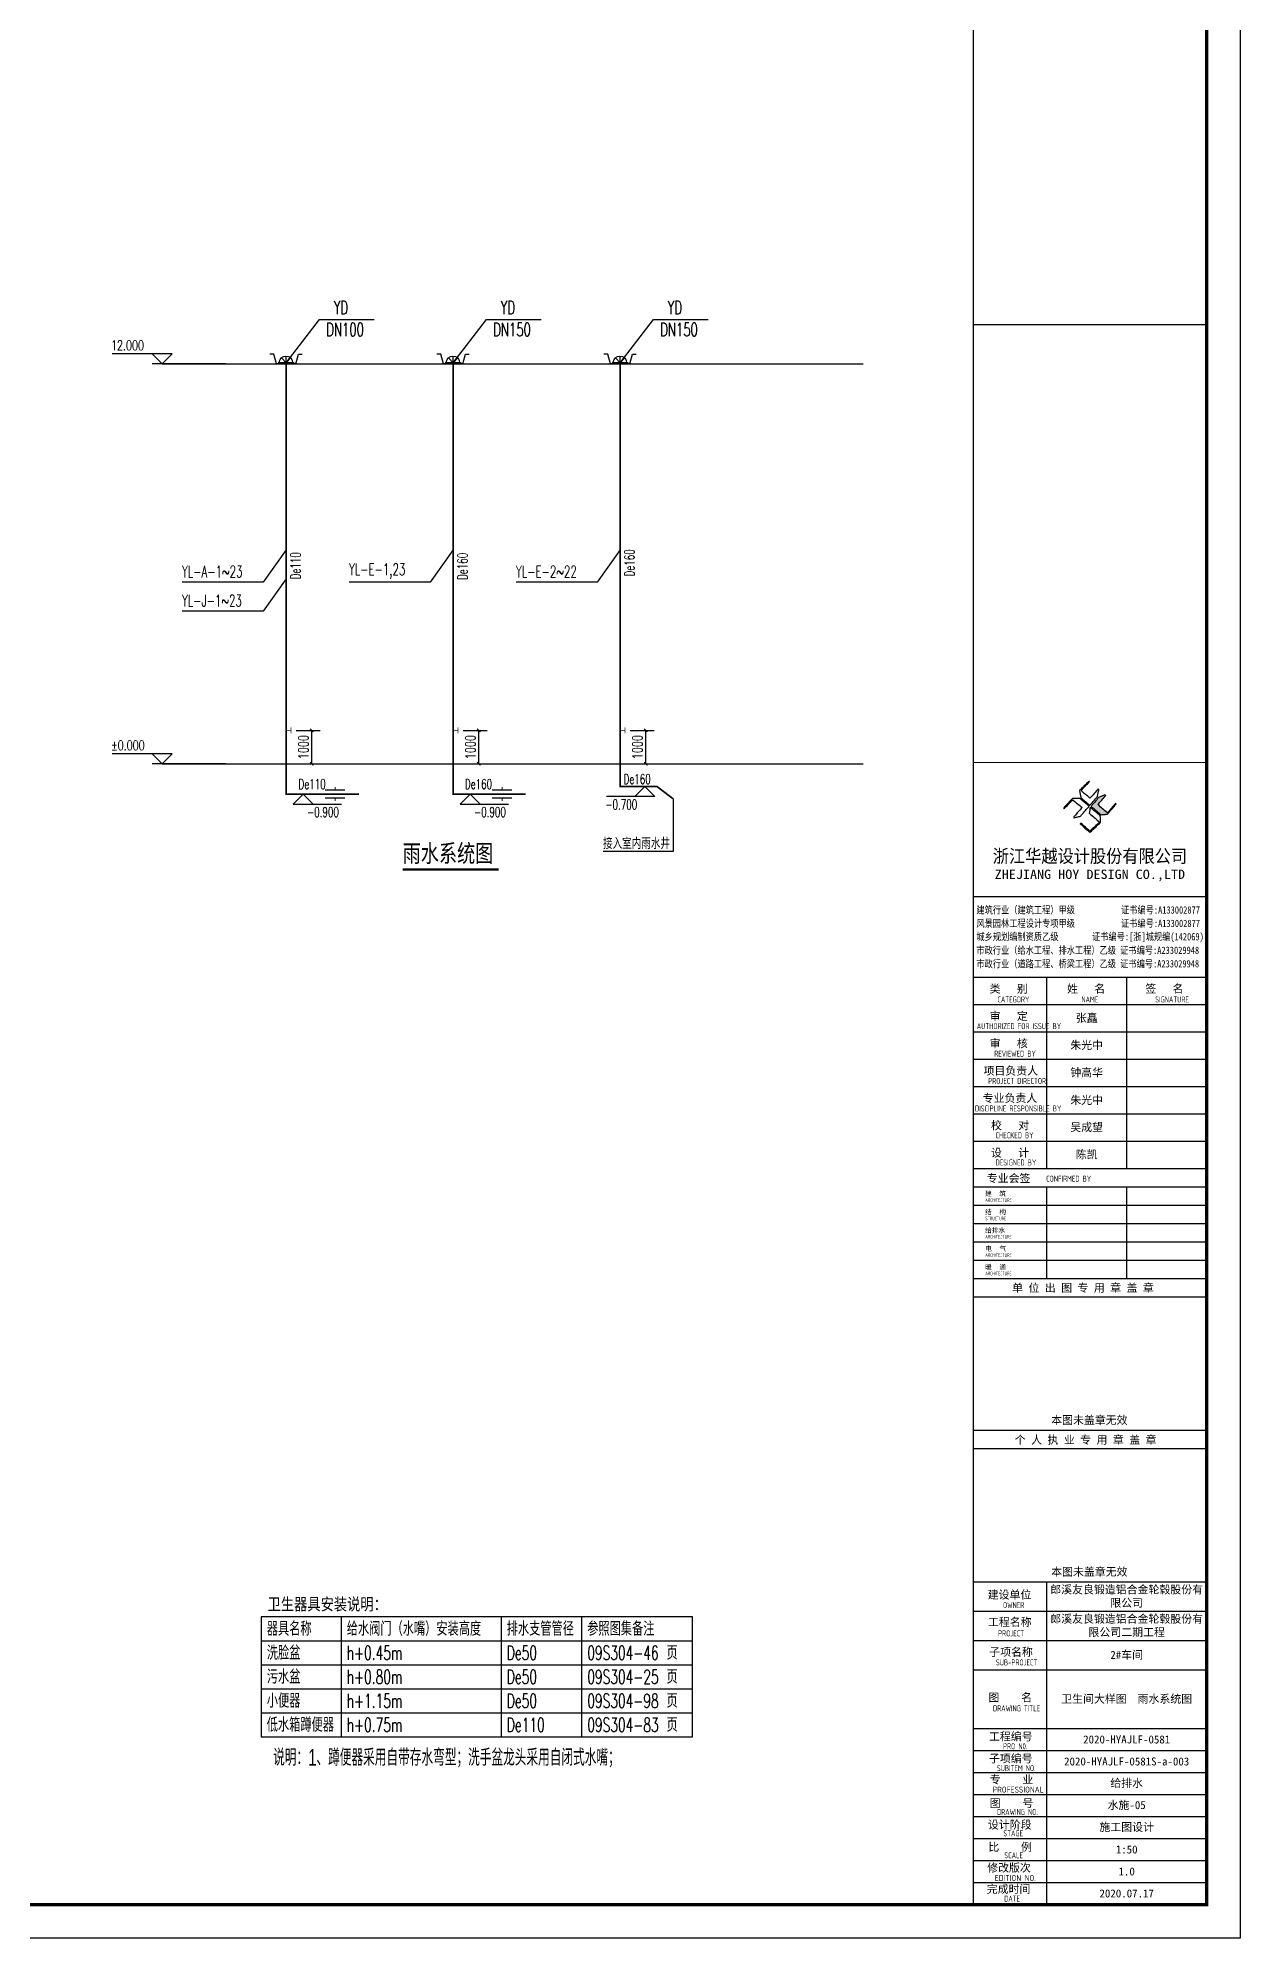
# Model space of a CAD drawing. Extents: x 13158459 to 15902229, y -1299598 to 28366.
# Drawn here: x 14090577 to 14108608, y -606343 to -577845 of the extents above; entities that cross this region are included whole.
import ezdxf
from ezdxf.enums import TextEntityAlignment as Align

# ---------------------------------------------------------------- set-up
doc = ezdxf.new("R2010")
doc.units = 0
doc.header["$LTSCALE"] = 1000
doc.header["$MEASUREMENT"] = 0
for name, color, linetype in [('DIM_SYMB', 3, 'Continuous'), ('DIM_雨水', 3, 'Continuous'), ('EQUIP_污水', 7, 'Continuous'), ('EQUIP_雨水斗', 7, 'Continuous'), ('PIPE-雨水', 4, 'Continuous'), ('PUB_DIM', 3, 'Continuous'), ('PUB_TEXT', 7, 'Continuous'), ('PUB_TITLE', 4, 'Continuous'), ('TEXT_雨水', 7, 'Continuous'), ('TK', 4, 'Continuous'), ('TWT_DIM', 3, 'Continuous'), ('TWT_LEAD', 3, 'Continuous'), ('TWT_TAB', 7, 'Continuous'), ('TWT_TEXT', 7, 'Continuous'), ('VALVE_雨水', 7, 'Continuous')]:
    doc.layers.add(name, color=color, linetype=linetype)
doc.styles.add('-宋体', font='', dxfattribs={"width": 0.8})
doc.styles.add('_TCH_DIM', font='SIMPLEX', dxfattribs={"bigfont": 'GBCBIG'})
doc.styles.add('_TCH_DIM_T3', font='SIMPLEX', dxfattribs={"width": 0.705882, "bigfont": 'GBCBIG'})
doc.styles.add('_TWT_DIM_ELE', font='SIMPLEX', dxfattribs={"width": 0.8, "height": 3, "bigfont": 'HZTXT'})
doc.styles.add('_TWT_PIPEDN', font='SIMPLEX', dxfattribs={"width": 0.8, "height": 3, "bigfont": 'HZTXT'})
doc.styles.add('_TWT_SERIAL', font='COMPLEX', dxfattribs={"width": 0.8, "height": 3, "bigfont": 'HZTXT'})
doc.styles.add('HT', font='simhei.ttf', dxfattribs={"width": 0.8})
doc.styles.get("Standard").update_dxf_attribs({"font": 'gbenor.shx', "bigfont": 'gbcbig.shx'})
doc.styles.add('TK-LG-B', font='', dxfattribs={"width": 0.75})
doc.styles.add('TSSD_REIN', font='tssdeng.shx', dxfattribs={"width": 0.7, "bigfont": 'tssdchn.shx'})
doc.styles.add('中西文等高字体', font='HZTXT_E.shx', dxfattribs={"width": 0.7, "bigfont": 'HZTXT.shx'})
doc.styles.add('图签宋体', font='', dxfattribs={"height": 300})
doc.styles.add('图签黑体', font='simhei.ttf', dxfattribs={"height": 550})
doc.styles.get('-宋体').set_extended_font_data('SimSun')
doc.styles.get('TK-LG-B').set_extended_font_data('SimSun')
doc.styles.get('图签宋体').set_extended_font_data('NSimSun')
doc.dimstyles.new('_TWT_ARCH&&50', dxfattribs={"dimtxt": 148.75, "dimasz": 50, "dimexe": 125, "dimexo": 150, "dimgap": 50, "dimtad": 1, "dimdec": 0, "dimzin": 0, "dimdsep": 46, "dimtxsty": '_TCH_DIM_T3', "dimblk": 'ARCHTICK', "dimcen": 0.09, "dimclrt": 7, "dimazin": 2, "dimtfac": 1, "dimtdec": 0, "dimtix": 1, "dimtmove": 2, "dimatfit": 3, "dimfxl": 0, "dimtolj": 1, "dimtzin": 0, "dimarcsym": 0})

# ---------------------------------------------------------------- blocks, each defined once
blk = doc.blocks.new('2012_0718_145648')
at = {"linetype": 'ByBlock'}
for p, q in [((-368, 285), (-487, 285)), ((-288, 0), (-368, 285)), ((-288, 0), (288, 0)), ((-240, 32), (240, 32)), ((0, 32), (-141, 174)), ((0, 32), (0, 232)), ((0, 32), (141, 174)), ((288, 0), (368, 285)), ((368, 285), (487, 285))]:
    blk.add_line(p, q, dxfattribs=at)
blk.add_arc((3, 32), 200, 0, 180, dxfattribs=at)
blk = doc.blocks.new('$ATTACHMENT$00000073')
at = {"const_width": 20}
for points in [[(0, 0), (150, 0)], [(150, 90), (150, -90)]]:
    blk.add_lwpolyline(points, dxfattribs=at)
blk = doc.blocks.new('A$C053D6479')
at = {"layer": 'PUB_TITLE'}
h = blk.add_hatch(color=256, dxfattribs=at)
h.dxf.hatch_style = 1
edge = h.paths.add_edge_path()
edge.add_spline(control_points=[(1026, 827), (1105, 920), (1188, 1008), (1266, 1102)], knot_values=[13, 13, 13, 13, 14, 14, 14, 14], degree=3, periodic=0)
edge.add_spline(control_points=[(1266, 1102), (1258, 1111), (1249, 1119), (1239, 1116)], knot_values=[12, 12, 12, 12, 13, 13, 13, 13], degree=3, periodic=0)
edge.add_spline(control_points=[(1239, 1116), (1210, 1107), (1179, 1092), (1144, 1077)], knot_values=[11, 11, 11, 11, 12, 12, 12, 12], degree=3, periodic=0)
edge.add_spline(control_points=[(1144, 1077), (1109, 1063), (1069, 1053), (1047, 1038)], knot_values=[10, 10, 10, 10, 11, 11, 11, 11], degree=3, periodic=0)
edge.add_spline(control_points=[(1047, 1038), (1028, 1026), (1007, 992), (991, 972)], knot_values=[9, 9, 9, 9, 10, 10, 10, 10], degree=3, periodic=0)
edge.add_spline(control_points=[(991, 972), (942, 913), (899, 868), (849, 810)], knot_values=[8, 8, 8, 8, 9, 9, 9, 9], degree=3, periodic=0)
edge.add_spline(control_points=[(849, 810), (842, 801), (822, 776), (822, 775)], knot_values=[7, 7, 7, 7, 8, 8, 8, 8], degree=3, periodic=0)
edge.add_spline(control_points=[(822, 775), (823, 771), (848, 752), (859, 744)], knot_values=[6, 6, 6, 6, 7, 7, 7, 7], degree=3, periodic=0)
edge.add_spline(control_points=[(859, 744), (949, 670), (1035, 592), (1122, 521)], knot_values=[5, 5, 5, 5, 6, 6, 6, 6], degree=3, periodic=0)
edge.add_spline(control_points=[(1122, 521), (1153, 527), (1185, 530), (1217, 533)], knot_values=[4, 4, 4, 4, 5, 5, 5, 5], degree=3, periodic=0)
edge.add_spline(control_points=[(1217, 533), (1246, 535), (1293, 532), (1316, 542)], knot_values=[3, 3, 3, 3, 4, 4, 4, 4], degree=3, periodic=0)
edge.add_spline(control_points=[(1316, 542), (1327, 547), (1338, 565), (1349, 579)], knot_values=[2, 2, 2, 2, 3, 3, 3, 3], degree=3, periodic=0)
edge.add_spline(control_points=[(1349, 579), (1423, 670), (1507, 759), (1572, 848)], knot_values=[1, 1, 1, 1, 2, 2, 2, 2], degree=3, periodic=0)
edge.add_spline(control_points=[(1572, 848), (1564, 852), (1561, 861), (1551, 862)], knot_values=[0, 0, 0, 0, 1, 1, 1, 1], degree=3, periodic=0)
edge.add_spline(control_points=[(1551, 862), (1469, 769), (1393, 671), (1310, 579)], knot_values=[15, 15, 15, 15, 16, 16, 16, 16], degree=3, periodic=0)
edge.add_spline(control_points=[(1310, 579), (1216, 662), (1118, 742), (1026, 827)], knot_values=[14, 14, 14, 14, 15, 15, 15, 15], degree=3, periodic=0)
at = {"layer": 'TK'}
for points, knots in [([(1031, 1298), (1066, 1286), (1054, 1262), (1045, 1224), (1036, 1188), (1031, 1158), (1024, 1121), (1020, 1104), (1017, 1085), (1012, 1071), (1004, 1052), (976, 1026), (956, 1003), (906, 946), (866, 899), (814, 839), (806, 829), (789, 806), (787, 806), (777, 804), (728, 856), (719, 864), (651, 922), (580, 978), (514, 1036), (509, 1106), (488, 1176), (479, 1247), (570, 1343), (663, 1436), (758, 1526), (764, 1523), (768, 1518), (774, 1515), (693, 1422), (599, 1343), (520, 1249), (607, 1171), (698, 1096), (789, 1021), (874, 1109), (950, 1206), (1031, 1298)], [0, 0, 0, 0, 1, 1, 1, 2, 2, 2, 3, 3, 3, 4, 4, 4, 5, 5, 5, 6, 6, 6, 7, 7, 7, 8, 8, 8, 9, 9, 9, 10, 10, 10, 11, 11, 11, 12, 12, 12, 13, 13, 13, 14, 14, 14, 14]), ([(555, 949), (624, 891), (699, 833), (760, 773), (689, 691), (614, 604), (539, 517), (529, 505), (516, 487), (506, 482), (492, 475), (469, 472), (452, 467), (416, 456), (383, 448), (342, 438), (323, 433), (297, 422), (293, 440), (291, 452), (313, 470), (322, 480), (400, 566), (477, 652), (553, 736), (460, 815), (366, 894), (270, 970), (183, 883), (101, 791), (16, 703), (-18, 714), (9, 735), (28, 755), (103, 838), (192, 930), (266, 1005), (319, 1009), (387, 1005), (442, 1007), (456, 1008), (472, 1011), (485, 1007), (507, 1000), (534, 967), (555, 949)], [0, 0, 0, 0, 1, 1, 1, 2, 2, 2, 3, 3, 3, 4, 4, 4, 5, 5, 5, 6, 6, 6, 7, 7, 7, 8, 8, 8, 9, 9, 9, 10, 10, 10, 11, 11, 11, 12, 12, 12, 13, 13, 13, 14, 14, 14, 15, 15, 15, 15]), ([(1097, 490), (1100, 425), (1106, 361), (1107, 294), (1018, 207), (925, 121), (830, 33), (818, 21), (800, 0), (787, 0), (768, -1), (725, 49), (712, 60), (662, 103), (616, 143), (568, 186), (545, 207), (518, 224), (499, 250), (501, 259), (511, 261), (516, 267), (609, 192), (696, 111), (785, 33), (883, 118), (977, 208), (1070, 298), (992, 373), (892, 456), (803, 534), (791, 544), (768, 561), (766, 569), (761, 588), (776, 634), (780, 655), (785, 690), (788, 721), (795, 746), (897, 661), (998, 576), (1097, 490)], [0, 0, 0, 0, 1, 1, 1, 2, 2, 2, 3, 3, 3, 4, 4, 4, 5, 5, 5, 6, 6, 6, 7, 7, 7, 8, 8, 8, 9, 9, 9, 10, 10, 10, 11, 11, 11, 12, 12, 12, 13, 13, 13, 14, 14, 14, 14]), ([(1551, 862), (1561, 861), (1564, 852), (1572, 848), (1507, 759), (1423, 670), (1349, 579), (1338, 565), (1327, 547), (1316, 542), (1293, 532), (1246, 535), (1217, 533), (1185, 530), (1153, 527), (1122, 521), (1035, 592), (949, 670), (859, 744), (848, 752), (823, 771), (822, 775), (822, 776), (842, 801), (849, 810), (899, 868), (942, 913), (991, 972), (1007, 992), (1028, 1026), (1047, 1038), (1069, 1053), (1109, 1063), (1144, 1077), (1179, 1092), (1210, 1107), (1239, 1116), (1249, 1119), (1258, 1111), (1266, 1102), (1188, 1008), (1105, 920), (1026, 827), (1118, 742), (1216, 662), (1310, 579), (1393, 671), (1469, 769), (1551, 862)], [0, 0, 0, 0, 1, 1, 1, 2, 2, 2, 3, 3, 3, 4, 4, 4, 5, 5, 5, 6, 6, 6, 7, 7, 7, 8, 8, 8, 9, 9, 9, 10, 10, 10, 11, 11, 11, 12, 12, 12, 13, 13, 13, 14, 14, 14, 15, 15, 15, 16, 16, 16, 16])]:
    blk.add_open_spline(points, degree=3, knots=knots, dxfattribs=at)
blk = doc.blocks.new('GeYuanFrame_06504130', base_point=(20.09, 4.53))
at = {"layer": 'PUB_TITLE'}
for points in [[(803.09, 235.33), (803.09, 292.73)], [(827.09, 235.33), (827.09, 292.73)], [(803.09, 202.33), (803.09, 229.83)], [(827.09, 202.33), (827.09, 229.83)], [(803.09, 14.53), (803.09, 111.33)]]:
    blk.add_lwpolyline(points, dxfattribs=at)
at = {"layer": 'TK'}
for p, q in [((781.09, 316.93), (851.09, 316.93)), ((781.09, 284.53), (851.09, 284.53)), ((781.09, 276.33), (851.09, 276.33)), ((781.09, 268.13), (851.09, 268.13)), ((781.09, 259.93), (851.09, 259.93)), ((781.09, 251.73), (851.09, 251.73)), ((781.09, 243.53), (851.09, 243.53)), ((781.09, 235.33), (851.09, 235.33)), ((781.09, 235.33), (851.09, 235.33)), ((781.09, 102.53), (851.09, 102.53)), ((781.09, 93.73), (851.09, 93.73)), ((781.09, 84.93), (803.09, 84.93)), ((781.09, 84.93), (851.09, 84.93)), ((781.09, 67.37), (851.09, 67.37)), ((781.09, 67.33), (851.09, 67.33)), ((781.09, 60.77), (851.09, 60.77)), ((781.09, 54.17), (851.09, 54.17)), ((781.09, 47.57), (851.09, 47.57)), ((781.09, 40.97), (851.09, 40.97)), ((781.09, 34.37), (851.09, 34.37)), ((781.09, 27.77), (851.09, 27.77)), ((781.09, 21.17), (851.09, 21.17)), ((781.09, 14.53), (851.09, 14.53))]:
    blk.add_line(p, q, dxfattribs=at)
blk.add_lwpolyline([(20.09, 4.53), (20.09, 598.53), (861.09, 598.53), (861.09, 4.53)], close=True, dxfattribs=at)
at = {"layer": 'TK', "const_width": 1}
blk.add_lwpolyline([(45.09, 588.53), (851.09, 588.53), (851.09, 14.53), (45.09, 14.53)], close=True, dxfattribs=at)
at = {"layer": 'TK'}
for points, const_width in [([(781.09, 588.53), (781.09, 14.53)], 0.4), ([(781.09, 488.5), (851.09, 488.5)], 0.35), ([(781.09, 357.14), (851.09, 357.14)], 0.35), ([(781.09, 292.73), (851.09, 292.73)], 0.35), ([(781.09, 292.73), (851.09, 292.73)], 0.35), ([(781.09, 235.33), (851.09, 235.33)], 0.35), ([(781.09, 202.33), (851.09, 202.33)], 0.35), ([(781.09, 156.83), (851.09, 156.83)], 0.35), ([(781.09, 111.33), (851.09, 111.33)], 0.35), ([(781.09, 67.37), (851.09, 67.37)], 0.35)]:
    blk.add_lwpolyline(points, dxfattribs=dict(at, const_width=const_width))
for points in [[(781.09, 292.73), (851.09, 292.73)], [(781.09, 235.33), (851.09, 235.33)], [(781.09, 229.83), (851.09, 229.83)], [(781.09, 224.33), (851.09, 224.33)], [(781.09, 218.83), (851.09, 218.83)], [(781.09, 213.33), (851.09, 213.33)], [(781.09, 207.83), (851.09, 207.83)], [(781.09, 202.33), (851.09, 202.33)], [(781.09, 196.83), (851.09, 196.83)], [(781.09, 151.33), (851.09, 151.33)]]:
    blk.add_lwpolyline(points, dxfattribs=at)
at = {"layer": 'PUB_TITLE', "xscale": 0.01000000000021828, "yscale": 0.01000000000021828, "zscale": 0.01}
blk.add_blockref('A$C053D6479', (808.19, 336.27), dxfattribs=at)
at = {"layer": 'TK'}
for s, height, style, width, p in [('浙江华越设计股份有限公司', 3.96, 'HT', 0.9, (816.07, 329.16)), ('ZHEJIANG HOY DESIGN CO.,LTD', 2.8, '图签黑体', 1.11, (816.06, 323.29))]:
    blk.add_text(s, height=height, dxfattribs=dict(at, style=style, width=width)).set_placement(p, align=Align.MIDDLE)
for s, height, style, width, p in [('建筑行业（建筑工程）甲级           证书编号:A133002877', 2.2, '-宋体', 0.8, (782, 311.83)), ('风景园林工程设计专项甲级           证书编号:A133002877', 2.2, '-宋体', 0.8, (782, 307.81)), ('城乡规划编制资质乙级        证书编号:[浙]城规编(142069)', 2.2, '-宋体', 0.8, (782, 303.82)), ('市政行业（给水工程、排水工程）乙级 证书编号:A233029948', 2.2, '-宋体', 0.8, (782, 299.74)), ('市政行业（道路工程、桥梁工程）乙级 证书编号:A233029948', 2.2, '-宋体', 0.8, (782, 295.69)), ('CATEGORY', 1.8, 'TSSD_REIN', 0.7, (788.32, 285.17)), ('NAME', 1.8, 'TSSD_REIN', 0.7, (813.51, 285.17)), ('SIGNATURE', 1.8, 'TSSD_REIN', 0.7, (835.66, 285.17)), ('AUTHORIZED FOR ISSUE BY', 1.8, 'TSSD_REIN', 0.7, (782.12, 277.17)), ('REVIEWED BY', 1.8, 'TSSD_REIN', 0.7, (787.36, 268.91)), ('PROJECT DIRECTOR', 1.8, 'TSSD_REIN', 0.7, (785.55, 260.74)), ('DISCIPLINE RESPONSIBLE BY', 1.8, 'TSSD_REIN', 0.7, (781.57, 252.48)), ('CHECKED BY', 1.8, 'TSSD_REIN', 0.7, (787.75, 244.44)), ('DESIGNED BY', 1.8, 'TSSD_REIN', 0.7, (787.76, 236.27)), ('CONFIRMED BY', 1.8, 'TSSD_REIN', 0.7, (802.94, 231.42)), ('ARCHITECTURE', 1.08, 'TSSD_REIN', 0.7, (784.65, 225.34)), ('STRUCTURE', 1.08, 'TSSD_REIN', 0.7, (784.65, 219.84)), ('ARCHITECTURE', 1.08, 'TSSD_REIN', 0.7, (784.65, 214.34)), ('ARCHITECTURE', 1.08, 'TSSD_REIN', 0.7, (784.65, 208.84)), ('ARCHITECTURE', 1.08, 'TSSD_REIN', 0.7, (784.65, 203.34)), ('OWNER', 1.8, 'TSSD_REIN', 0.7, (789.98, 103.48)), ('PROJECT', 1.8, 'TSSD_REIN', 0.7, (788.52, 95.02)), ('SUB-PROJECT', 1.8, 'TSSD_REIN', 0.7, (787.86, 86.3)), ('DRAWING TITLE', 1.8, 'TSSD_REIN', 0.7, (786.97, 72.53)), ('PRO N0.', 1.8, 'TSSD_REIN', 0.7, (790.01, 61.15)), ('SUBITEM NO.', 1.8, 'TSSD_REIN', 0.7, (788.15, 54.58)), ('PROFESSIONAL', 1.8, 'TSSD_REIN', 0.8, (786.88, 48.15)), ('DRAWING NO.', 1.8, 'TSSD_REIN', 0.7, (788.19, 41.45)), ('STAGE', 1.8, 'TSSD_REIN', 0.7, (790.09, 35.03)), ('SCALE', 1.8, 'TSSD_REIN', 0.7, (790.38, 28.42)), ('EDITION NO.', 1.8, 'TSSD_REIN', 0.8, (787.53, 21.64)), ('DATE', 1.8, 'TSSD_REIN', 0.7, (790.33, 15.45))]:
    blk.add_text(s, height=height, dxfattribs=dict(at, style=style, width=width)).set_placement(p)
at = {"layer": 'TK', "style": '图签宋体'}
for s, height, p in [('类   别', 2.4, (785.97, 288.09)), ('姓   名', 2.4, (809.2, 288.09)), ('签   名', 2.4, (832.68, 288.09)), ('审   定', 2.4, (785.97, 279.89)), ('审   核', 2.4, (785.97, 271.69)), ('项目负责人', 2.4, (784.13, 263.49)), ('专业负责人', 2.4, (783.89, 255.29)), ('校   对', 2.4, (786.38, 247.09)), ('设   计', 2.4, (786.36, 238.89)), ('专业会签', 2.4, (785.12, 231.24)), ('建  筑', 1.44, (784.61, 227.11)), ('结  构', 1.44, (784.61, 221.61)), ('给排水', 1.44, (784.61, 216.11)), ('电  气', 1.44, (784.61, 210.61)), ('暖  通', 1.44, (784.61, 205.11)), ('单 位 出 图 专 用 章 盖 章', 2.4, (792.72, 198.35)), ('本图未盖章无效', 2.4, (804.43, 158.7)), ('个 人 执 业 专 用 章 盖 章', 2.4, (793.52, 152.77)), ('本图未盖章无效', 2.4, (804.43, 113.2)), ('建设单位', 2.4, (785.39, 106.33)), ('工程名称', 2.4, (785.47, 98.12)), ('子项名称', 2.4, (785.85, 89.14)), ('图    名', 2.4, (785.63, 75.5)), ('工程编号', 2.4, (785.77, 63.77)), ('子项编号', 2.4, (785.77, 57.19)), ('专    业', 2.4, (786.01, 50.88)), ('图    号', 2.4, (786.02, 43.77)), ('设计阶段', 2.4, (785.45, 37.32)), ('比    例', 2.4, (785.59, 30.63)), ('修改版次', 2.4, (785.24, 24.41)), ('完成时间', 2.4, (785.11, 18.02))]:
    blk.add_text(s, height=height, dxfattribs=at).set_placement(p)
at = {"layer": 'TK', "char_height": 2.4, "attachment_point": 5, "style": '图签宋体'}
for s, insert, width in [('张矗', (815.09, 280.4), 24), ('朱光中', (815.09, 272.23), 24), ('钟高华', (815.09, 264.03), 24), ('朱光中', (815.09, 255.76), 24), ('吴成望', (815.09, 247.63), 24), ('陈凯', (815.09, 239.43), 24), ('郎溪友良锻造铝合金轮毂股份有限公司', (827.09, 106.93), 48), ('郎溪友良锻造铝合金轮毂股份有限公司二期工程', (827.09, 98.13), 48), ('2#车间', (827.09, 89.33), 48), ('卫生间大样图  雨水系统图', (827.09, 76.13), 48), ('2020-HYAJLF-0581', (827.09, 64.07), 48), ('2020-HYAJLF-0581S-a-003', (827.09, 57.47), 48), ('给排水', (827.09, 50.87), 48), ('水施-05', (827.09, 44.27), 48), ('施工图设计', (827.09, 37.67), 48), ('1:50', (827.09, 31.07), 48), ('1.0', (827.09, 24.47), 48), ('2020.07.17', (827.09, 17.88), 48)]:
    blk.add_mtext(s, dxfattribs=dict(at, insert=insert, width=width))
blk = doc.blocks.new('$VALVE$00000553')
at = {"const_width": 30}
for points in [[(0, 100), (-250, 100), (-250, 100)], [(0, 100), (0, 175)], [(0, 100), (250, 100), (250, 100)], [(-250, -100), (-250, -100), (0, -100)], [(250, -100), (250, -100), (0, -100)], [(0, -175), (0, -100)]]:
    blk.add_lwpolyline(points, dxfattribs=at)
blk = doc.blocks.new('_ArchTick')
at = {"color": 0, "linetype": 'ByBlock', "const_width": 0.4}
blk.add_lwpolyline([(-0.5, -0.5), (0.5, 0.5)], dxfattribs=at)
blk = doc.blocks.new('*D476')
at = {"layer": 'Defpoints', "color": 0}
for p in [(14094298, -588231), (14094684, -588231), (14094298, -588731)]:
    blk.add_point(p, dxfattribs=at)
at = {"layer": 'TWT_DIM', "color": 0, "lineweight": -2}
for p, q in [((14094448, -588231), (14094809, -588231)), ((14094684, -588731), (14094684, -588231)), ((14094448, -588731), (14094809, -588731))]:
    blk.add_line(p, q, dxfattribs=at)
at = {"layer": 'TWT_DIM', "color": 0, "lineweight": -2, "xscale": 50, "yscale": 50, "zscale": 50}
for p, rotation in [((14094684, -588231), 90), ((14094684, -588731), 270)]:
    blk.add_blockref('_ArchTick', p, dxfattribs=dict(at, rotation=rotation))
at = {"layer": 'TWT_DIM', "color": 7, "insert": (14094559, -588481), "char_height": 148.8, "attachment_point": 5, "rotation": 90, "style": '_TCH_DIM_T3'}
blk.add_mtext('\\A1;1000', dxfattribs=at)
blk = doc.blocks.new('*D477')
at = {"layer": 'Defpoints', "color": 0}
for p in [(14096803, -588231), (14097189, -588231), (14096803, -588731)]:
    blk.add_point(p, dxfattribs=at)
at = {"layer": 'TWT_DIM', "color": 0, "lineweight": -2}
for p, q in [((14096953, -588231), (14097314, -588231)), ((14097189, -588731), (14097189, -588231)), ((14096953, -588731), (14097314, -588731))]:
    blk.add_line(p, q, dxfattribs=at)
at = {"layer": 'TWT_DIM', "color": 0, "lineweight": -2, "xscale": 50, "yscale": 50, "zscale": 50}
for p, rotation in [((14097189, -588231), 90), ((14097189, -588731), 270)]:
    blk.add_blockref('_ArchTick', p, dxfattribs=dict(at, rotation=rotation))
at = {"layer": 'TWT_DIM', "color": 7, "insert": (14097064, -588481), "char_height": 148.8, "attachment_point": 5, "rotation": 90, "style": '_TCH_DIM_T3'}
blk.add_mtext('\\A1;1000', dxfattribs=at)
blk = doc.blocks.new('*D478')
at = {"layer": 'Defpoints', "color": 0}
for p in [(14099308, -588231), (14099694, -588231), (14099308, -588731)]:
    blk.add_point(p, dxfattribs=at)
at = {"layer": 'TWT_DIM', "color": 0, "lineweight": -2}
for p, q in [((14099458, -588231), (14099819, -588231)), ((14099694, -588731), (14099694, -588231)), ((14099458, -588731), (14099819, -588731))]:
    blk.add_line(p, q, dxfattribs=at)
at = {"layer": 'TWT_DIM', "color": 0, "lineweight": -2, "xscale": 50, "yscale": 50, "zscale": 50}
for p, rotation in [((14099694, -588231), 90), ((14099694, -588731), 270)]:
    blk.add_blockref('_ArchTick', p, dxfattribs=dict(at, rotation=rotation))
at = {"layer": 'TWT_DIM', "color": 7, "insert": (14099569, -588481), "char_height": 148.8, "attachment_point": 5, "rotation": 90, "style": '_TCH_DIM_T3'}
blk.add_mtext('\\A1;1000', dxfattribs=at)

msp = doc.modelspace()

# ---------------------------------------------------------------- hatches: boundary and pattern name
at = {"layer": 'PIPE-雨水', "linetype": 'Continuous'}
for points in [[(14099861.7, -589071.2), (14099869.3, -589061.3), (14099865.9, -589058.7)], [(14099861.7, -589071.2), (14099861.7, -589058.7), (14099865.9, -589058.7)], [(14094298.3, -589184.3), (14094298.3, -589196.8), (14094285.8, -589196.8)], [(14094298.3, -589184.3), (14094285.8, -589184.3), (14094285.8, -589196.8)], [(14096803.3, -589184.3), (14096803.3, -589196.8), (14096790.8, -589196.8)], [(14096803.3, -589184.3), (14096790.8, -589184.3), (14096790.8, -589196.8)], [(14099308.4, -589071.2), (14099295.9, -589071.2), (14099295.9, -589083.7)], [(14099308.4, -589071.2), (14099308.4, -589083.7), (14099295.9, -589083.7)]]:
    msp.add_hatch(color=256, dxfattribs=at).paths.add_polyline_path(points)

# ---------------------------------------------------------------- linework, layer by layer
at = {"color": 8}
for p, q in [((14092438.1, -582730.6), (14102955.1, -582730.6)), ((14092438.1, -588730.6), (14102955.1, -588730.6))]:
    msp.add_line(p, q, dxfattribs=at)
at = {"layer": 'DIM_SYMB', "const_width": 35}
msp.add_lwpolyline([(14096047.1, -590315), (14097488.3, -590315)], dxfattribs=at)
at = {"layer": 'DIM_雨水'}
for p, q in [((14094298.3, -582714.4), (14094801.4, -582065.8)), ((14094801.4, -582065.8), (14095620, -582065.8)), ((14096803.3, -582714.4), (14097306.4, -582065.8)), ((14097306.4, -582065.8), (14098125, -582065.8)), ((14099308.4, -582714.4), (14099811.5, -582065.8)), ((14099811.5, -582065.8), (14100630.1, -582065.8)), ((14094298.3, -585520.8), (14093954.6, -586004.6)), ((14096803.3, -585520.8), (14096459.6, -586004.6)), ((14099308.4, -585520.8), (14098964.7, -586004.6)), ((14093954.6, -586004.6), (14092737.2, -586004.6)), ((14094298.3, -585957.2), (14093954.6, -586440.9)), ((14096459.6, -586004.6), (14095242.3, -586004.6)), ((14098964.7, -586004.6), (14097747.3, -586004.6)), ((14093954.6, -586440.9), (14092737.2, -586440.9)), ((14094552.5, -589184.3), (14094402.5, -589334.3)), ((14094402.5, -589334.3), (14095130.8, -589334.3)), ((14094528.5, -589184.3), (14094702.5, -589184.3)), ((14094552.5, -589184.3), (14094702.5, -589334.3)), ((14097057.5, -589184.3), (14096907.5, -589334.3)), ((14096907.5, -589334.3), (14097635.8, -589334.3)), ((14097033.6, -589184.3), (14097207.5, -589184.3)), ((14097057.5, -589184.3), (14097207.5, -589334.3)), ((14099831.5, -589221.2), (14099103.2, -589221.2)), ((14099681.5, -589071.2), (14099531.5, -589221.2)), ((14099705.5, -589071.2), (14099531.5, -589071.2)), ((14099681.5, -589071.2), (14099831.5, -589221.2))]:
    msp.add_line(p, q, dxfattribs=at)
at = {"layer": 'PIPE-雨水', "linetype": 'Continuous', "ltscale": 0.5, "const_width": 25}
for points in [[(14094298.3, -582730.6), (14094298.3, -589184.3)], [(14096803.3, -582730.6), (14096803.3, -589184.3)], [(14099308.4, -582730.6), (14099308.4, -589071.2)], [(14099308.4, -589071.2), (14099861.7, -589071.2)], [(14099861.7, -589071.2), (14100103.6, -589256.1)], [(14095389.6, -589184.3), (14094298.3, -589184.3)], [(14097894.7, -589184.3), (14096803.3, -589184.3)]]:
    msp.add_lwpolyline(points, dxfattribs=at)
at = {"layer": 'PUB_DIM'}
for p, q in [((14092588.1, -582580.6), (14091688.1, -582580.6)), ((14092438.1, -582730.6), (14092288.1, -582580.6)), ((14093391.9, -582730.6), (14092288.1, -582730.6)), ((14092438.1, -582730.6), (14092588.1, -582580.6)), ((14092588.1, -588580.6), (14091688.1, -588580.6)), ((14092438.1, -588730.6), (14092288.1, -588580.6)), ((14093391.9, -588730.6), (14092288.1, -588730.6)), ((14092438.1, -588730.6), (14092588.1, -588580.6))]:
    msp.add_line(p, q, dxfattribs=at)
at = {"layer": 'TWT_LEAD'}
for p, q in [((14100103.6, -589256.1), (14100103.6, -590044.8)), ((14100103.6, -590044.8), (14099052.7, -590044.8))]:
    msp.add_line(p, q, dxfattribs=at)
at = {"layer": 'TWT_TAB'}
msp.add_lwpolyline([(14093924.7, -603324.6), (14100394.1, -603324.6), (14100394.1, -601524.6), (14093924.7, -601524.6)], close=True, dxfattribs=at)
for points in [[(14095124.7, -601524.6), (14095124.7, -603324.6)], [(14097524.7, -601524.6), (14097524.7, -603324.6)], [(14098731.5, -601524.6), (14098731.5, -603324.6)], [(14093924.7, -601884.6), (14100394.1, -601884.6)], [(14093924.7, -602244.6), (14100394.1, -602244.6)], [(14093924.7, -602604.6), (14100394.1, -602604.6)], [(14093924.7, -602964.6), (14100394.1, -602964.6)], [(14093924.7, -603324.6), (14100394.1, -603324.6)]]:
    msp.add_lwpolyline(points, dxfattribs=at)

# ---------------------------------------------------------------- block references
at = {"xscale": 50, "yscale": 50, "zscale": 50}
msp.add_blockref('GeYuanFrame_06504130', (14066558, -606343.1), dxfattribs=at)
at = {"layer": 'EQUIP_污水', "xscale": 0.5, "yscale": 0.5, "zscale": 0.5}
for p in [(14094298.3, -588230.9), (14096803.3, -588230.9), (14099308.4, -588230.9)]:
    msp.add_blockref('$ATTACHMENT$00000073', p, dxfattribs=at)
at = {"layer": 'EQUIP_雨水斗', "linetype": 'ByBlock', "xscale": -0.5, "yscale": 0.5, "zscale": 0.5}
for p in [(14094298.3, -582730.6), (14096803.3, -582730.6), (14099308.4, -582730.6)]:
    msp.add_blockref('2012_0718_145648', p, dxfattribs=at)
at = {"layer": 'VALVE_雨水', "xscale": -0.6, "yscale": 0.6, "zscale": 0.6, "rotation": 180}
for p in [(14095034.3, -589184.3), (14097539.4, -589184.3)]:
    msp.add_blockref('$VALVE$00000553', p, dxfattribs=at)

# ---------------------------------------------------------------- texts
at = {"layer": 'DIM_雨水', "color": 7, "style": '_TWT_SERIAL', "width": 0.64}
for s, p in [('YD', (14095012.8, -581988)), ('YD', (14097517.8, -581988)), ('YD', (14100022.9, -581988)), ('DN100', (14094900, -582318)), ('DN150', (14097405, -582318)), ('DN150', (14099910.1, -582318))]:
    msp.add_text(s, height=200, dxfattribs=at).set_placement(p)
at = {"layer": 'PUB_TEXT'}
for s, height, style, width, p in [('12.000', 148.75, '_TCH_DIM', 0.705882, (14091673.1, -582528.1)), ('%%P0.000', 148.75, '_TCH_DIM', 0.705882, (14091673.1, -588528.1)), ('雨水系统图', 265.82, 'TK-LG-B', 0.75, (14096047.1, -590206.6))]:
    msp.add_text(s, height=height, dxfattribs=dict(at, style=style, width=width)).set_placement(p)
at = {"layer": 'TEXT_雨水', "linetype": 'Continuous', "style": '_TWT_PIPEDN', "width": 0.64}
for s, p in [('De110', (14094514.3, -585964.6)), ('De160', (14097019.4, -585973.7)), ('De160', (14099524.4, -585920.5))]:
    msp.add_text(s, height=150, rotation=90, dxfattribs=at).set_placement(p)
for s, p in [('De110', (14094485.2, -589109.6)), ('De160', (14096981.1, -589109.6)), ('De160', (14099361.3, -589035.3))]:
    msp.add_text(s, height=150, dxfattribs=at).set_placement(p)
at = {"layer": 'TWT_TAB'}
for s, height, style, width, p in [('卫生器具安装说明：', 182.28, '-宋体', 0.8, (14094020.7, -601426.6)), ('器具名称', 210, '_TWT_PIPEDN', 0.8, (14094008.7, -601809.6)), ('给水阀门（水嘴）安装高度', 210, '_TWT_PIPEDN', 0.8, (14095208.7, -601809.6)), ('排水支管管径', 210, '_TWT_PIPEDN', 0.8, (14097608.7, -601809.6)), ('参照图集备注', 210, '_TWT_PIPEDN', 0.8, (14098815.5, -601809.6)), ('洗脸盆', 210, '_TWT_PIPEDN', 0.8, (14094008.7, -602169.6)), ('h+0.45m', 210, '_TWT_PIPEDN', 0.64, (14095208.7, -602169.6)), ('De50', 210, '_TWT_PIPEDN', 0.64, (14097608.7, -602169.6)), ('09S304-46', 210, '_TWT_PIPEDN', 0.64, (14098815.5, -602169.6)), ('页', 210, '_TWT_PIPEDN', 0.8, (14100005.9, -602169.6)), ('污水盆', 210, '_TWT_PIPEDN', 0.8, (14094008.7, -602529.6)), ('h+0.80m', 210, '_TWT_PIPEDN', 0.64, (14095208.7, -602529.6)), ('De50', 210, '_TWT_PIPEDN', 0.64, (14097608.7, -602529.6)), ('09S304-25', 210, '_TWT_PIPEDN', 0.64, (14098815.5, -602529.6)), ('页', 210, '_TWT_PIPEDN', 0.8, (14100005.9, -602529.6)), ('小便器', 210, '_TWT_PIPEDN', 0.8, (14094008.7, -602889.6)), ('h+1.15m', 210, '_TWT_PIPEDN', 0.64, (14095208.7, -602889.6)), ('De50', 210, '_TWT_PIPEDN', 0.64, (14097608.7, -602889.6)), ('09S304-98', 210, '_TWT_PIPEDN', 0.64, (14098815.5, -602889.6)), ('页', 210, '_TWT_PIPEDN', 0.8, (14100005.9, -602889.6)), ('低水箱蹲便器', 210, '_TWT_PIPEDN', 0.8, (14094008.7, -603249.6)), ('h+0.75m', 210, '_TWT_PIPEDN', 0.64, (14095208.7, -603249.6)), ('De110', 210, '_TWT_PIPEDN', 0.64, (14097608.7, -603249.6)), ('09S304-83', 210, '_TWT_PIPEDN', 0.64, (14098815.5, -603249.6)), ('页', 210, '_TWT_PIPEDN', 0.8, (14100005.9, -603249.6))]:
    msp.add_text(s, height=height, dxfattribs=dict(at, style=style, width=width)).set_placement(p)
at = {"layer": 'TWT_TEXT'}
for s, height, style, width, p in [('YL-A-1~23', 175, '_TWT_SERIAL', 0.64, (14092737.2, -585934.6)), ('YL-E-1,23', 175, '_TWT_SERIAL', 0.64, (14095242.3, -585901.3)), ('YL-E-2~22', 175, '_TWT_SERIAL', 0.64, (14097747.3, -585934.6)), ('YL-J-1~23', 175, '_TWT_SERIAL', 0.64, (14092737.2, -586370.9)), ('-0.700', 150, '_TWT_DIM_ELE', 0.64, (14099088.2, -589416.2)), ('-0.900', 150, '_TWT_DIM_ELE', 0.64, (14094612.9, -589529.3)), ('-0.900', 150, '_TWT_DIM_ELE', 0.64, (14097118, -589529.3)), ('说明：', 250, '中西文等高字体', 0.7, (14094103.5, -603759.7)), ('1', 250, '中西文等高字体', 0.7, (14094628.5, -603759.7)), ('、蹲便器采用自带存水弯型；洗手盆龙头采用自闭式水嘴；', 250, '中西文等高字体', 0.7, (14094753.5, -603759.7))]:
    msp.add_text(s, height=height, dxfattribs=dict(at, style=style, width=width)).set_placement(p)
msp.add_text('接入室内雨水井', height=168.79, dxfattribs=at).set_placement((14099052.7, -590009.8))

# ---------------------------------------------------------------- dimensions: what is measured, and where the dimension line sits
at = {"layer": 'TWT_DIM'}
for p1, p2, picture, middle in [((14094298.3, -588730.6), (14094298.3, -588230.9), '*D476', (14094559.2, -588480.8)), ((14096803.3, -588730.6), (14096803.3, -588230.9), '*D477', (14097064.2, -588480.8)), ((14099308.4, -588730.6), (14099308.4, -588230.9), '*D478', (14099569.3, -588480.8))]:
    dim = msp.add_aligned_dim(p1=p1, p2=p2, distance=-385.3, text='1000', dimstyle='_TWT_ARCH&&50', dxfattribs=at)
    dim.commit()
    dim.dimension.update_dxf_attribs({"geometry": picture, "text_midpoint": middle})

doc.saveas('drawing.dxf')
